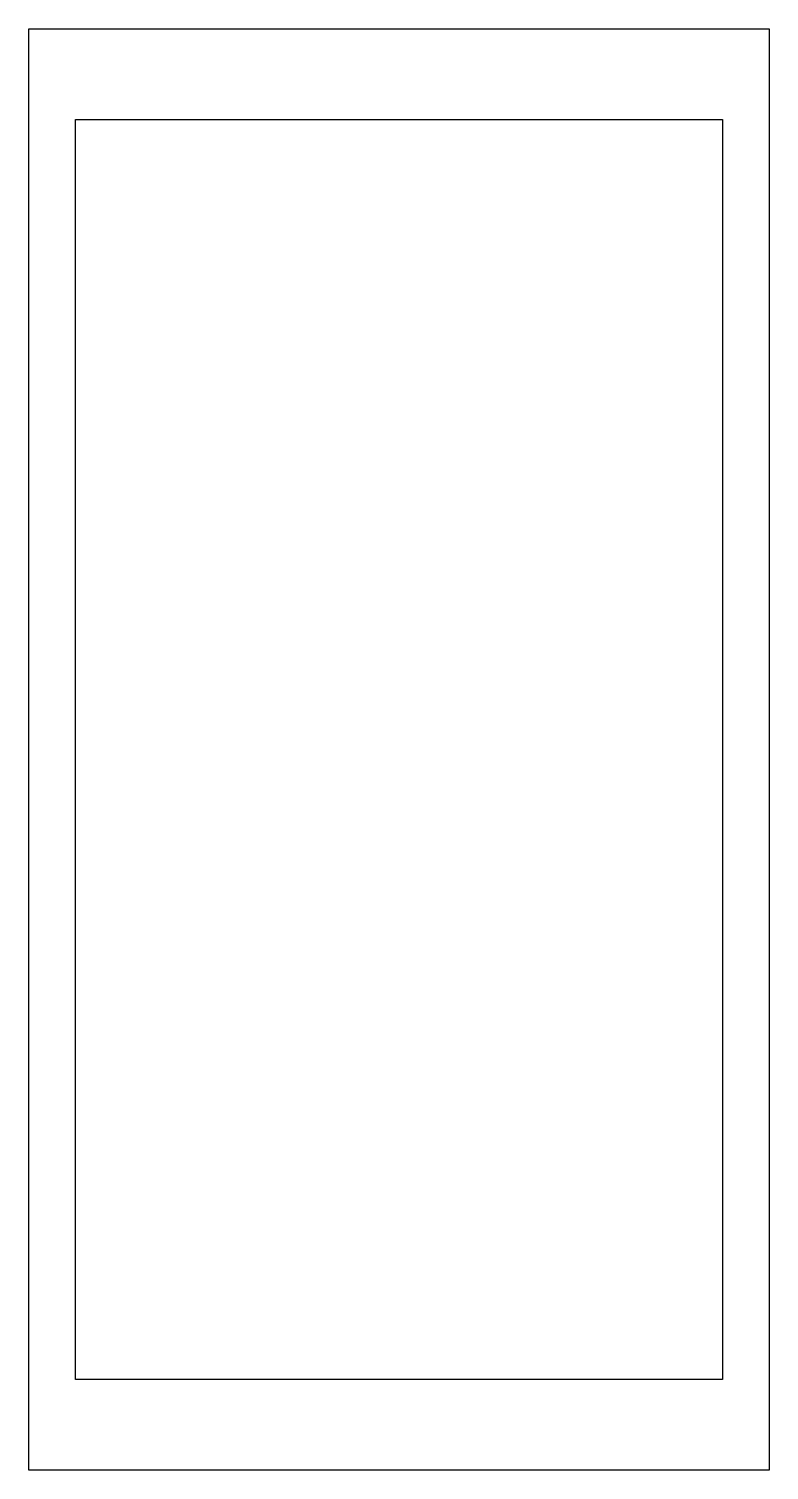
# Model space of a CAD drawing. Extents: x 0 to 55, y 0 to 107.
import ezdxf

# ---------------------------------------------------------------- set-up
doc = ezdxf.new("R2010")
doc.units = 0
doc.layers.add('outer', color=7, linetype='CONTINUOUS')

msp = doc.modelspace()

# ---------------------------------------------------------------- linework, layer by layer
at = {"layer": 'outer', "color": 7}
for points in [[(0.054458, 106.945557), (54.945544, 106.945557), (54.945544, 0.05446), (0.054458, 0.05446), (0.054458, 106.945557)], [(3.508409, 100.219572), (51.491592, 100.219572), (51.491592, 6.780437), (3.508409, 6.780437), (3.508409, 100.219572)]]:
    msp.add_lwpolyline(points, close=True, dxfattribs=at)

doc.saveas('drawing.dxf')
